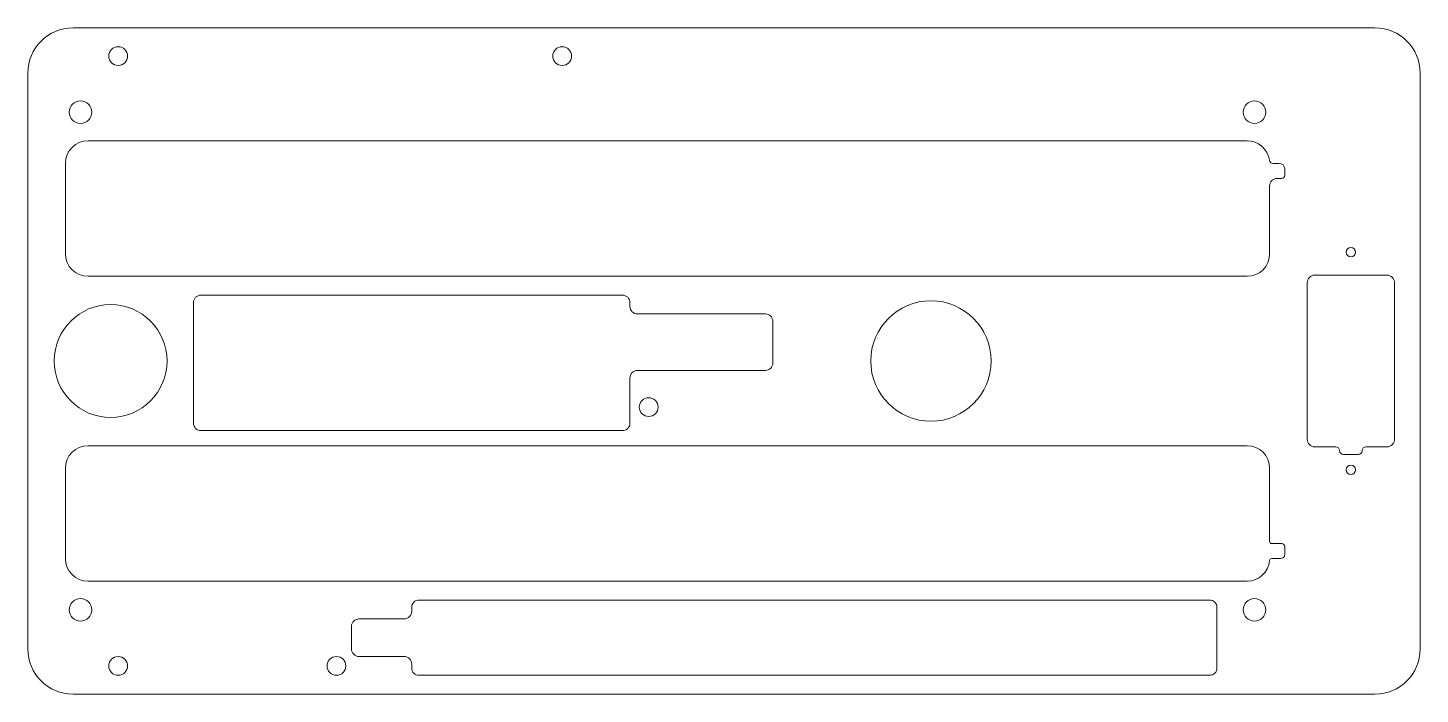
# Model space of a CAD drawing. Header units: millimetres. Extents: x -85 to 100, y -43 to 46.
import ezdxf

# ---------------------------------------------------------------- set-up
doc = ezdxf.new("R2010")
doc.units = ezdxf.units.MM
doc.layers.add('1', color=7, linetype='CONTINUOUS', true_color=0xffffff)

msp = doc.modelspace()

# ---------------------------------------------------------------- linework, layer by layer
at = {"layer": '1', "color": 252, "linetype": 'CONTINUOUS', "lineweight": 13}
for p, q in [((94, 46), (-79, 46)), ((-85, 40), (-85, -36.5)), ((100, -36.5), (100, 40)), ((-77, 31), (77, 31)), ((-80, 16), (-80, 28)), ((80.451129, 28), (81.267518, 28)), ((81.597038, 26), (81.002219, 26)), ((82, 27.267518), (82, 26.402962)), ((80, 24.997781), (80, 16)), ((77, 13), (-77, 13)), ((86, 13.15), (95.6, 13.15)), ((85, -8.65), (85, 12.15)), ((96.6, 12.15), (96.6, -8.65)), ((-63, -6.5), (-63, 9.5)), ((-62, 10.5), (-6, 10.5)), ((-5, 9.5), (-5, 9)), ((-4, 8), (13, 8)), ((14, 7), (14, 1.5)), ((13, 0.5), (-4, 0.5)), ((-5, -0.5), (-5, -6.5)), ((-6, -7.5), (-62, -7.5)), ((-77, -9.5), (77, -9.5)), ((88.8, -9.65), (86, -9.65)), ((91.8, -10.65), (89.8, -10.65)), ((95.6, -9.65), (92.8, -9.65)), ((-80, -24.5), (-80, -12.5)), ((80, -12.5), (80, -22.215793)), ((80.284207, -22.5), (81.600496, -22.5)), ((82, -22.899504), (82, -23.957827)), ((81.457827, -24.5), (80.271759, -24.5)), ((77, -27.5), (-77, -27.5)), ((-34, -31.5), (-34, -31)), ((-33, -30), (72, -30)), ((73, -31), (73, -39)), ((-41, -32.5), (-35, -32.5)), ((-42, -36.5), (-42, -33.5)), ((-35, -37.5), (-41, -37.5)), ((-34, -39), (-34, -38.5)), ((72, -40), (-33, -40)), ((-79, -42.5), (94, -42.5))]:
    msp.add_line(p, q, dxfattribs=at)
for centre, radius in [((-73, 42.25), 1.25), ((-14, 42.25), 1.25), ((-78, 34.8), 1.5), ((78, 34.8), 1.5), ((90.8, 16.2), 0.625), ((35, 1.75), 8), ((-74, 1.75), 7.5), ((-2.5, -4.375), 1.25), ((90.8, -12.7), 0.625), ((-78, -31.3), 1.5), ((78, -31.3), 1.5), ((-73, -38.75), 1.25), ((-44, -38.75), 1.25)]:
    msp.add_circle(centre, radius, dxfattribs=at)
for centre, radius, start, end in [((-79, 40), 6, 90, 180), ((94, 40), 6, 0, 90), ((80.451129, 28.485048), 0.485048, 188.000389, 270), ((81.002219, 24.997781), 1.002219, 90, 180), ((-4, 9), 1, 180, 270), ((-4, -0.5), 1, 90, 180), ((88.8, -10.15), 0.5, 360, 90), ((92.8, -10.15), 0.5, 90, 180), ((80.284207, -22.215793), 0.284207, 180, 270), ((80.271759, -24.784068), 0.284068, 90, 175.03778), ((-35, -31.5), 1, 270, 0), ((-79, -36.5), 6, 180, 270), ((94, -36.5), 6, 270, 0), ((-35, -38.5), 1, 360, 90)]:
    msp.add_arc(centre, radius, start, end, dxfattribs=at)
at = {"layer": '1', "color": 252, "linetype": 'CONTINUOUS', "lineweight": 13, "extrusion": (0, 0, -1)}
for centre, radius, start, end in [((77, 28), 3, 360, 90), ((-77, 28), 3, 90, 171.999611), ((-81.267518, 27.267518), 0.732482, 90, 180), ((-81.597038, 26.402962), 0.402962, 180, 270), ((77, 16), 3, 270, 360), ((-77, 16), 3, 180, 270), ((-86, 12.15), 1, 0, 90), ((-95.6, 12.15), 1, 90, 180), ((62, 9.5), 1, 360, 90), ((6, 9.5), 1, 90, 180), ((-13, 7), 1, 90, 180), ((-13, 1.5), 1, 180, 270), ((62, -6.5), 1, 270, 360), ((6, -6.5), 1, 180, 270), ((-86, -8.65), 1, 270, 0), ((-95.6, -8.65), 1, 180, 270), ((77, -12.5), 3, 0, 90), ((-77, -12.5), 3, 90, 180), ((-89.8, -10.15), 0.5, 270, 0), ((-91.8, -10.15), 0.5, 180, 270), ((-81.457827, -23.957827), 0.542173, 180, 270), ((-81.600496, -22.899504), 0.399504, 90, 180), ((77, -24.5), 3, 270, 360), ((-77, -24.5), 3, 184.96222, 270), ((33, -31), 1, 0, 90), ((-72, -31), 1, 90, 180), ((41, -33.5), 1, 360, 90), ((41, -36.5), 1, 270, 360), ((33, -39), 1, 270, 360), ((-72, -39), 1, 180, 270)]:
    msp.add_arc(centre, radius, start, end, dxfattribs=at)

doc.saveas('drawing.dxf')
